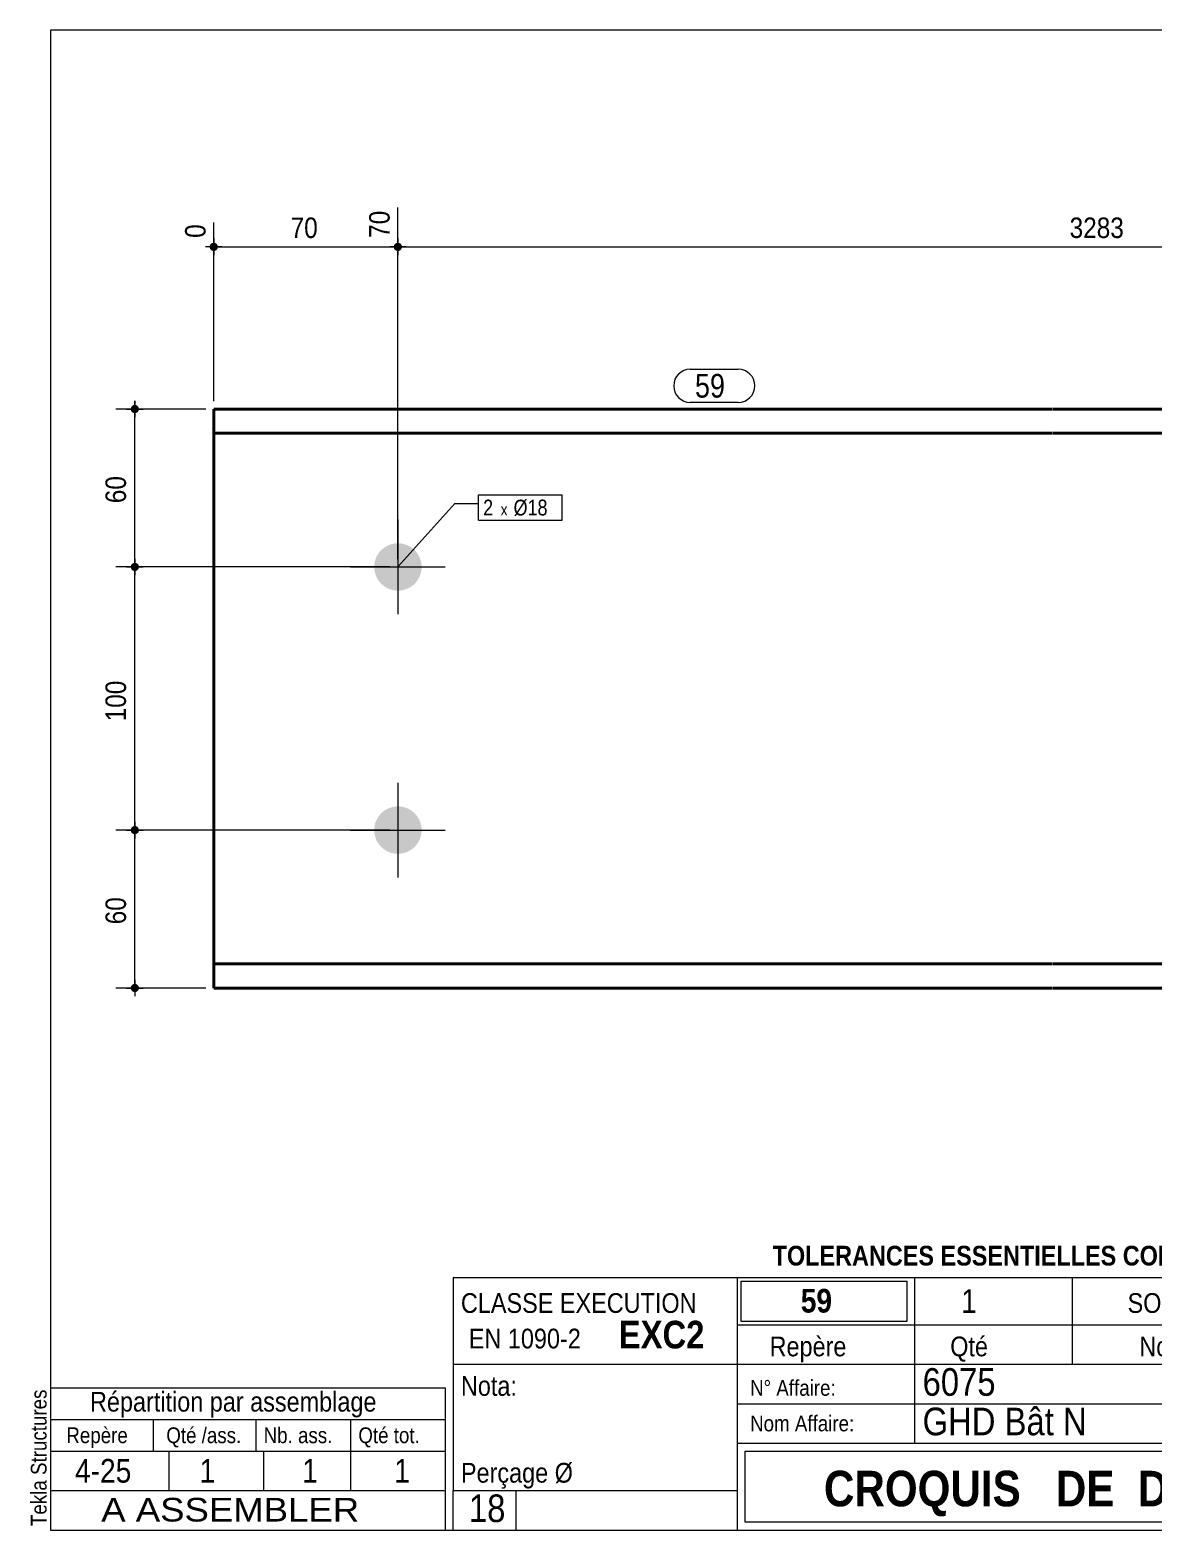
# Model space of a CAD drawing. Header units: millimetres. Extents: x 2 to 287, y 5 to 195.
# Drawn here: x 2.4 to 144.7, y 5 to 195 of the extents above; entities that cross this region are included whole.
import ezdxf

# ---------------------------------------------------------------- set-up
doc = ezdxf.new("R2010")
doc.units = ezdxf.units.MM
doc.linetypes.add('CACHE2', pattern=[1.190625, 0.79375, -0.396875])
for name, color, linetype, lineweight in [('Autre type objet', 1, 'Continuous', 0), ('Boulon', 7, 'Continuous', 0), ('Cache', 7, 'Continuous', 0), ('Cotation', 7, 'Continuous', 0), ('Désignation boulon', 3, 'Continuous', 0), ('Feuille dessin', 5, 'Continuous', 0), ('Piece', 2, 'Continuous', 0), ('Repère pièce', 3, 'Continuous', 0)]:
    doc.layers.add(name, color=color, linetype=linetype, lineweight=lineweight)
doc.styles.add('ARIAL', font='ARIAL.TTF')
doc.styles.add('ARIAL_BOLD', font='ARIALBD.TTF')
doc.styles.add('ARIAL_NARROW', font='ARIAL.TTF')
doc.styles.add('COMIC_SANS_MS', font='COMIC.TTF')

# ---------------------------------------------------------------- blocks, each defined once
blk = doc.blocks.new('*A2')
at = {"layer": 'Boulon'}
for points in [[(46.01, 127.06), (46.02, 127.13), (46.02, 127.21), (46.03, 127.28), (46.04, 127.35), (46.05, 127.43), (46.06, 127.5), (46.07, 127.57), (46.09, 127.64), (46.1, 127.72), (46.12, 127.79), (46.14, 127.86), (46.17, 127.93), (46.19, 128), (46.21, 128.07), (46.24, 128.13), (46.27, 128.2), (46.3, 128.27), (46.33, 128.34), (46.37, 128.4), (46.4, 128.47), (46.44, 128.53), (46.48, 128.59), (46.52, 128.65), (46.56, 128.71), (46.6, 128.77), (46.65, 128.83), (46.69, 128.89), (46.74, 128.95), (46.79, 129), (46.84, 129.06), (46.89, 129.11), (46.95, 129.16), (47, 129.21), (47.05, 129.26), (47.11, 129.31), (47.17, 129.35), (47.23, 129.4), (47.29, 129.44), (47.35, 129.48), (47.41, 129.52), (47.47, 129.56), (47.54, 129.6), (47.6, 129.63), (47.67, 129.67), (47.73, 129.7), (47.8, 129.73), (47.87, 129.76), (47.93, 129.79), (48, 129.81), (48.07, 129.84), (48.14, 129.86), (48.21, 129.88), (48.28, 129.9), (48.36, 129.91), (48.43, 129.93), (48.5, 129.94), (48.57, 129.95), (48.65, 129.96), (48.72, 129.97), (48.79, 129.98), (48.87, 129.98), (48.94, 129.99), (49.01, 129.99), (49.09, 129.99), (49.16, 129.98), (49.23, 129.98), (49.31, 129.97), (49.38, 129.96), (49.45, 129.95), (49.53, 129.94), (49.6, 129.93), (49.67, 129.91), (49.74, 129.9), (49.81, 129.88), (49.88, 129.86), (49.95, 129.84), (50.02, 129.81), (50.09, 129.79), (50.16, 129.76), (50.23, 129.73), (50.3, 129.7), (50.36, 129.67), (50.43, 129.63), (50.49, 129.6), (50.56, 129.56), (50.62, 129.52), (50.68, 129.48), (50.74, 129.44), (50.8, 129.4), (50.86, 129.35), (50.92, 129.31), (50.97, 129.26), (51.03, 129.21), (51.08, 129.16), (51.14, 129.11), (51.19, 129.06), (51.24, 129), (51.29, 128.95), (51.33, 128.89), (51.38, 128.83), (51.42, 128.77), (51.47, 128.71), (51.51, 128.65), (51.55, 128.59), (51.59, 128.53), (51.62, 128.47), (51.66, 128.4), (51.69, 128.34), (51.73, 128.27), (51.76, 128.2), (51.79, 128.13), (51.81, 128.07), (51.84, 128), (51.86, 127.93), (51.88, 127.86), (51.91, 127.79), (51.92, 127.72), (51.94, 127.64), (51.96, 127.57), (51.97, 127.5), (51.98, 127.43), (51.99, 127.35), (52, 127.28), (52.01, 127.21), (52.01, 127.13), (52.01, 127.06), (52.01, 126.99), (52.01, 126.91), (52.01, 126.84), (52.01, 126.77), (52, 126.69), (51.99, 126.62), (51.98, 126.55), (51.97, 126.47), (51.96, 126.4), (51.94, 126.33), (51.92, 126.26), (51.91, 126.19), (51.88, 126.12), (51.86, 126.05), (51.84, 125.98), (51.81, 125.91), (51.79, 125.84), (51.76, 125.77), (51.73, 125.7), (51.69, 125.64), (51.66, 125.57), (51.62, 125.51), (51.59, 125.44), (51.55, 125.38), (51.51, 125.32), (51.47, 125.26), (51.42, 125.2), (51.38, 125.14), (51.33, 125.08), (51.29, 125.03), (51.24, 124.97), (51.19, 124.92), (51.14, 124.87), (51.08, 124.81), (51.03, 124.76), (50.97, 124.72), (50.92, 124.67), (50.86, 124.62), (50.8, 124.58), (50.74, 124.53), (50.68, 124.49), (50.62, 124.45), (50.56, 124.41), (50.49, 124.38), (50.43, 124.34), (50.36, 124.31), (50.3, 124.27), (50.23, 124.24), (50.16, 124.22), (50.09, 124.19), (50.02, 124.16), (49.95, 124.14), (49.88, 124.12), (49.81, 124.1), (49.74, 124.08), (49.67, 124.06), (49.6, 124.04), (49.53, 124.03), (49.45, 124.02), (49.38, 124.01), (49.31, 124), (49.23, 123.99), (49.16, 123.99), (49.09, 123.99), (49.01, 123.99), (48.94, 123.99), (48.87, 123.99), (48.79, 123.99), (48.72, 124), (48.65, 124.01), (48.57, 124.02), (48.5, 124.03), (48.43, 124.04), (48.36, 124.06), (48.28, 124.08), (48.21, 124.1), (48.14, 124.12), (48.07, 124.14), (48, 124.16), (47.93, 124.19), (47.87, 124.22), (47.8, 124.24), (47.73, 124.27), (47.67, 124.31), (47.6, 124.34), (47.54, 124.38), (47.47, 124.41), (47.41, 124.45), (47.35, 124.49), (47.29, 124.53), (47.23, 124.58), (47.17, 124.62), (47.11, 124.67), (47.05, 124.72), (47, 124.76), (46.95, 124.81), (46.89, 124.87), (46.84, 124.92), (46.79, 124.97), (46.74, 125.03), (46.69, 125.08), (46.65, 125.14), (46.6, 125.2), (46.56, 125.26), (46.52, 125.32), (46.48, 125.38), (46.44, 125.44), (46.4, 125.51), (46.37, 125.57), (46.33, 125.64), (46.3, 125.7), (46.27, 125.77), (46.24, 125.84), (46.21, 125.91), (46.19, 125.98), (46.17, 126.05), (46.14, 126.12), (46.12, 126.19), (46.1, 126.26), (46.09, 126.33), (46.07, 126.4), (46.06, 126.47), (46.05, 126.55), (46.04, 126.62), (46.03, 126.69), (46.02, 126.77), (46.02, 126.84), (46.01, 126.91), (46.01, 126.99)], [(46.01, 93.73), (46.02, 93.8), (46.02, 93.87), (46.03, 93.95), (46.04, 94.02), (46.05, 94.09), (46.06, 94.17), (46.07, 94.24), (46.09, 94.31), (46.1, 94.38), (46.12, 94.45), (46.14, 94.52), (46.17, 94.59), (46.19, 94.66), (46.21, 94.73), (46.24, 94.8), (46.27, 94.87), (46.3, 94.94), (46.33, 95), (46.37, 95.07), (46.4, 95.13), (46.44, 95.2), (46.48, 95.26), (46.52, 95.32), (46.56, 95.38), (46.6, 95.44), (46.65, 95.5), (46.69, 95.56), (46.74, 95.61), (46.79, 95.67), (46.84, 95.72), (46.89, 95.77), (46.95, 95.83), (47, 95.88), (47.05, 95.92), (47.11, 95.97), (47.17, 96.02), (47.23, 96.06), (47.29, 96.11), (47.35, 96.15), (47.41, 96.19), (47.47, 96.23), (47.54, 96.26), (47.6, 96.3), (47.67, 96.33), (47.73, 96.37), (47.8, 96.4), (47.87, 96.42), (47.93, 96.45), (48, 96.48), (48.07, 96.5), (48.14, 96.52), (48.21, 96.54), (48.28, 96.56), (48.36, 96.58), (48.43, 96.6), (48.5, 96.61), (48.57, 96.62), (48.65, 96.63), (48.72, 96.64), (48.79, 96.65), (48.87, 96.65), (48.94, 96.65), (49.01, 96.65), (49.09, 96.65), (49.16, 96.65), (49.23, 96.65), (49.31, 96.64), (49.38, 96.63), (49.45, 96.62), (49.53, 96.61), (49.6, 96.6), (49.67, 96.58), (49.74, 96.56), (49.81, 96.54), (49.88, 96.52), (49.95, 96.5), (50.02, 96.48), (50.09, 96.45), (50.16, 96.42), (50.23, 96.4), (50.3, 96.37), (50.36, 96.33), (50.43, 96.3), (50.49, 96.26), (50.56, 96.23), (50.62, 96.19), (50.68, 96.15), (50.74, 96.11), (50.8, 96.06), (50.86, 96.02), (50.92, 95.97), (50.97, 95.92), (51.03, 95.88), (51.08, 95.83), (51.14, 95.77), (51.19, 95.72), (51.24, 95.67), (51.29, 95.61), (51.33, 95.56), (51.38, 95.5), (51.42, 95.44), (51.47, 95.38), (51.51, 95.32), (51.55, 95.26), (51.59, 95.2), (51.62, 95.13), (51.66, 95.07), (51.69, 95), (51.73, 94.94), (51.76, 94.87), (51.79, 94.8), (51.81, 94.73), (51.84, 94.66), (51.86, 94.59), (51.88, 94.52), (51.91, 94.45), (51.92, 94.38), (51.94, 94.31), (51.96, 94.24), (51.97, 94.17), (51.98, 94.09), (51.99, 94.02), (52, 93.95), (52.01, 93.87), (52.01, 93.8), (52.01, 93.73), (52.01, 93.65), (52.01, 93.58), (52.01, 93.51), (52.01, 93.43), (52, 93.36), (51.99, 93.29), (51.98, 93.21), (51.97, 93.14), (51.96, 93.07), (51.94, 93), (51.92, 92.92), (51.91, 92.85), (51.88, 92.78), (51.86, 92.71), (51.84, 92.64), (51.81, 92.57), (51.79, 92.51), (51.76, 92.44), (51.73, 92.37), (51.69, 92.3), (51.66, 92.24), (51.62, 92.17), (51.59, 92.11), (51.55, 92.05), (51.51, 91.99), (51.47, 91.93), (51.42, 91.87), (51.38, 91.81), (51.33, 91.75), (51.29, 91.69), (51.24, 91.64), (51.19, 91.58), (51.14, 91.53), (51.08, 91.48), (51.03, 91.43), (50.97, 91.38), (50.92, 91.33), (50.86, 91.29), (50.8, 91.24), (50.74, 91.2), (50.68, 91.16), (50.62, 91.12), (50.56, 91.08), (50.49, 91.04), (50.43, 91.01), (50.36, 90.97), (50.3, 90.94), (50.23, 90.91), (50.16, 90.88), (50.09, 90.85), (50.02, 90.83), (49.95, 90.8), (49.88, 90.78), (49.81, 90.76), (49.74, 90.74), (49.67, 90.73), (49.6, 90.71), (49.53, 90.7), (49.45, 90.69), (49.38, 90.68), (49.31, 90.67), (49.23, 90.66), (49.16, 90.66), (49.09, 90.65), (49.01, 90.65), (48.94, 90.65), (48.87, 90.66), (48.79, 90.66), (48.72, 90.67), (48.65, 90.68), (48.57, 90.69), (48.5, 90.7), (48.43, 90.71), (48.36, 90.73), (48.28, 90.74), (48.21, 90.76), (48.14, 90.78), (48.07, 90.8), (48, 90.83), (47.93, 90.85), (47.87, 90.88), (47.8, 90.91), (47.73, 90.94), (47.67, 90.97), (47.6, 91.01), (47.54, 91.04), (47.47, 91.08), (47.41, 91.12), (47.35, 91.16), (47.29, 91.2), (47.23, 91.24), (47.17, 91.29), (47.11, 91.33), (47.05, 91.38), (47, 91.43), (46.95, 91.48), (46.89, 91.53), (46.84, 91.58), (46.79, 91.64), (46.74, 91.69), (46.69, 91.75), (46.65, 91.81), (46.6, 91.87), (46.56, 91.93), (46.52, 91.99), (46.48, 92.05), (46.44, 92.11), (46.4, 92.17), (46.37, 92.24), (46.33, 92.3), (46.3, 92.37), (46.27, 92.44), (46.24, 92.51), (46.21, 92.57), (46.19, 92.64), (46.17, 92.71), (46.14, 92.78), (46.12, 92.85), (46.1, 92.92), (46.09, 93), (46.07, 93.07), (46.06, 93.14), (46.05, 93.21), (46.04, 93.29), (46.03, 93.36), (46.02, 93.43), (46.02, 93.51), (46.01, 93.58), (46.01, 93.65)]]:
    blk.add_hatch(color=256, dxfattribs=at).paths.add_polyline_path(points, flags=17)
at = {"layer": 'Boulon', "linetype": 'Continuous', "lineweight": 0}
for p, q in [((49.01, 132.99), (49.01, 120.99)), ((43.01, 126.99), (55.01, 126.99)), ((49.01, 99.65), (49.01, 87.65)), ((43.01, 93.65), (55.01, 93.65))]:
    blk.add_line(p, q, dxfattribs=at)
blk = doc.blocks.new('*A3')
at = {"layer": 'Cache', "color": 7, "linetype": 'CACHE2', "lineweight": 20}
blk.add_line((236.967083, 81.986667), (236.967083, 138.653333), dxfattribs=at)
at = {"layer": 'Piece', "color": 2, "linetype": 'Continuous', "lineweight": 40}
for p, q in [((131.867083, 146.986667), (25.68, 146.986667)), ((25.68, 146.986667), (25.68, 73.653333)), ((211.967083, 146.986667), (131.967083, 146.986667)), ((211.967083, 146.986667), (211.967083, 143.92)), ((131.867083, 143.92), (25.68, 143.92)), ((211.967083, 143.92), (131.967083, 143.92)), ((211.967083, 143.92), (211.967083, 138.653333)), ((236.968378, 138.653333), (211.967083, 138.653333)), ((236.967083, 138.653333), (236.968378, 138.653333)), ((236.968378, 138.653333), (236.968378, 81.986667)), ((211.967083, 73.653333), (211.967083, 81.986667)), ((211.967083, 81.986667), (236.968378, 81.986667)), ((236.968378, 81.986667), (236.967083, 81.986667)), ((131.867083, 76.72), (25.68, 76.72)), ((211.967083, 76.72), (131.967083, 76.72)), ((131.867083, 73.653333), (25.68, 73.653333)), ((211.967083, 73.653333), (131.967083, 73.653333))]:
    blk.add_line(p, q, dxfattribs=at)
blk = doc.blocks.new('*A4')
at = {"layer": 'Feuille dessin', "linetype": 'Continuous', "lineweight": 0}
for p, q in [((282, 195), (5, 195)), ((5, 195), (5, 5)), ((282, 5), (282, 195)), ((5, 5), (282, 5))]:
    blk.add_line(p, q, dxfattribs=at)
at = {"layer": 'Feuille dessin', "style": 'ARIAL', "width": 0.85}
blk.add_text('Tekla Structures', height=2, rotation=90, dxfattribs=at).set_placement((4.5, 5.5))
blk = doc.blocks.new('*A5')
at = {"layer": 'Autre type objet', "linetype": 'Continuous', "lineweight": 0}
for p, q in [((5, 23), (55, 23)), ((5, 23), (5, 15)), ((55, 23), (55, 15)), ((5, 19), (55, 19)), ((18, 19), (18, 15)), ((31, 19), (31, 15)), ((43, 19), (43, 15)), ((5, 15), (55, 15)), ((5, 15), (5, 10)), ((20, 15), (20, 10)), ((32, 15), (32, 10)), ((43, 15), (43, 10)), ((55, 15), (55, 10)), ((5, 10), (55, 10))]:
    blk.add_line(p, q, dxfattribs=at)
at = {"layer": 'Autre type objet', "style": 'ARIAL', "width": 0.85}
for s, height, p in [('Répartition par assemblage', 2.5, (10, 20)), ('Repère', 2, (7, 16)), ('Qté /ass.', 2, (19.663086, 16)), ('Nb. ass.', 2, (32, 16)), ('Qté tot.', 2, (44, 16)), ('4-25', 3, (8.103027, 11)), ('1', 3, (23.885986, 11)), ('1', 3, (36.889404, 11)), ('1', 3, (48.551514, 11))]:
    blk.add_text(s, height=height, dxfattribs=at).set_placement(p)
blk = doc.blocks.new('*A7')
at = {"layer": 'Autre type objet', "linetype": 'Continuous', "lineweight": 0}
for p, q in [((56, 37), (92, 37)), ((56, 37), (56, 10)), ((92, 37), (92, 10)), ((56, 26), (92, 26)), ((56, 10), (92, 10)), ((56, 5), (56, 10)), ((64, 5), (64, 10)), ((56, 5), (64, 5))]:
    blk.add_line(p, q, dxfattribs=at)
at = {"layer": 'Autre type objet', "width": 0.85}
for s, height, style, p in [('CLASSE EXECUTION', 2.5, 'ARIAL', (57, 32.5)), ('EN 1090-2', 2.5, 'ARIAL', (58, 28)), ('EXC2', 3.5, 'ARIAL_BOLD', (77, 28)), ('Nota:', 2.5, 'ARIAL', (57, 22)), ('Perçage Ø', 2.5, 'ARIAL', (57, 11)), ('18', 3.5, 'ARIAL_NARROW', (58.014234, 6))]:
    blk.add_text(s, height=height, dxfattribs=dict(at, style=style)).set_placement(p)
blk = doc.blocks.new('*A8')
at = {"layer": 'Autre type objet', "linetype": 'Continuous', "lineweight": 0}
for p, q in [((92, 37), (282, 37)), ((92, 37), (92, 31)), ((92.51953, 36.5), (113.5, 36.5)), ((92.51953, 31.394341), (92.51953, 36.5)), ((113.5, 36.5), (113.5, 31.394341)), ((114.5, 31), (114.5, 37)), ((134.5, 31), (134.5, 37)), ((160, 31), (160, 37)), ((195, 31), (195, 37)), ((212, 31), (212, 37)), ((228, 31), (228, 37)), ((263.5, 31), (263.5, 37)), ((282, 31), (282, 37)), ((92, 31), (282, 31)), ((92, 31), (92, 5)), ((113.5, 31.394341), (92.51953, 31.394341)), ((114.5, 16), (114.5, 31)), ((134.5, 26), (134.5, 31)), ((160, 26), (160, 31)), ((195, 26), (195, 31)), ((212, 26), (212, 31)), ((228, 26), (228, 31)), ((263.5, 26), (263.5, 31)), ((282, 5), (282, 31)), ((92, 26), (282, 26)), ((181, 26), (181, 5)), ((208, 26), (208, 5)), ((241.262466, 5), (241.262466, 26)), ((92, 21), (241.327069, 20.935451)), ((92, 16), (181, 16)), ((181, 16), (241.297815, 16.021151)), ((93, 15), (180, 15)), ((93, 6), (93, 15)), ((180, 15), (180, 6)), ((181, 11), (241.217807, 10.969512)), ((180, 6), (93, 6)), ((92, 5), (282, 5))]:
    blk.add_line(p, q, dxfattribs=at)
at = {"layer": 'Autre type objet', "width": 0.85}
for s, height, style, p in [('TOLERANCES ESSENTIELLES CONFORMES A LA NORME 1090-1', 2.5, 'ARIAL_BOLD', (96.5, 38.5)), ('59', 3, 'ARIAL_BOLD', (100.064045, 32.540141)), ('1', 3, 'ARIAL', (120.389893, 32.5)), ('SOLIVE', 2.5, 'ARIAL', (141.474609, 32.5)), ('IPE220', 2.5, 'ARIAL', (170.538574, 32.5)), ('3383', 3, 'ARIAL', (199.053223, 32.5)), ('S275JR', 3, 'ARIAL', (212.880127, 32.5)), ('PEINTURE', 2.5, 'ARIAL', (237.24646, 32.5)), ('88.7', 3, 'ARIAL', (269.109863, 32.5)), ('Repère', 2.5, 'ARIAL', (96.112978, 27)), ('Qté', 2.5, 'ARIAL', (119, 27)), ('Nom', 2.5, 'ARIAL', (142.961426, 27)), ('Profil', 2.5, 'ARIAL', (173.903564, 27)), ('Longueur', 2.5, 'ARIAL', (197, 27)), ('Qualité', 2.5, 'ARIAL', (214.218018, 27)), ('Finition', 2.5, 'ARIAL', (243, 27)), ('Poids U', 2.5, 'ARIAL', (264, 27)), ('(Kg)', 2, 'ARIAL', (276.5, 27)), ('6075', 3.5, 'ARIAL', (115.5, 22)), ('N° Affaire:', 2, 'ARIAL', (93.640566, 22)), ('Indice de révision:', 2, 'ARIAL', (183, 22)), ('CHARPENTES', 3, 'ARIAL_BOLD', (247.5, 18)), ('Nom Affaire:', 2, 'ARIAL', (93.640566, 17.5)), ('GHD Bât N', 3.5, 'ARIAL', (115.5, 17)), ('Date de révision:', 2, 'ARIAL', (183, 17)), ('Date de création:', 2, 'ARIAL', (183, 12)), ('03.04.2017', 2.5, 'ARIAL', (209, 12)), ('SAINT CLAIR', 3, 'ARIAL_BOLD', (248.5, 11.5)), ('CROQUIS   DE  DEBIT', 4.5, 'ARIAL_BOLD', (103, 8)), ('SD', 2.5, 'ARIAL', (209, 7)), ('Dessinateur:', 2, 'ARIAL', (183, 7))]:
    blk.add_text(s, height=height, dxfattribs=dict(at, style=style)).set_placement(p)
blk = doc.blocks.new('*A9')
at = {"layer": 'Autre type objet', "linetype": 'Continuous', "lineweight": 0}
for p, q in [((5, 10), (55, 10)), ((5, 10), (5, 5)), ((55, 10), (55, 5)), ((5, 5), (55, 5))]:
    blk.add_line(p, q, dxfattribs=at)
at = {"layer": 'Autre type objet', "style": 'ARIAL', "width": 1.105}
blk.add_text('A ASSEMBLER', height=3, dxfattribs=at).set_placement((11.423651, 6.073465))
blk = doc.blocks.new('*A10')
at = {"layer": 'Cotation'}
for points in [[(15.65, 93.13), (15.63, 93.14), (15.6, 93.14), (15.58, 93.14), (15.55, 93.15), (15.53, 93.16), (15.5, 93.16), (15.48, 93.17), (15.46, 93.18), (15.43, 93.19), (15.41, 93.21), (15.39, 93.22), (15.37, 93.24), (15.35, 93.25), (15.33, 93.27), (15.31, 93.29), (15.29, 93.3), (15.28, 93.32), (15.26, 93.34), (15.25, 93.36), (15.23, 93.39), (15.22, 93.41), (15.21, 93.43), (15.2, 93.45), (15.19, 93.48), (15.18, 93.5), (15.18, 93.53), (15.17, 93.55), (15.17, 93.58), (15.16, 93.6), (15.16, 93.63), (15.16, 93.65), (15.16, 93.68), (15.16, 93.7), (15.17, 93.73), (15.17, 93.75), (15.18, 93.78), (15.18, 93.8), (15.19, 93.83), (15.2, 93.85), (15.21, 93.88), (15.22, 93.9), (15.23, 93.92), (15.25, 93.94), (15.26, 93.96), (15.28, 93.98), (15.29, 94), (15.31, 94.02), (15.33, 94.04), (15.35, 94.06), (15.37, 94.07), (15.39, 94.09), (15.41, 94.1), (15.43, 94.11), (15.46, 94.12), (15.48, 94.13), (15.5, 94.14), (15.53, 94.15), (15.55, 94.16), (15.58, 94.16), (15.6, 94.17), (15.63, 94.17), (15.65, 94.17), (15.68, 94.17), (15.71, 94.17), (15.73, 94.17), (15.76, 94.17), (15.78, 94.16), (15.81, 94.16), (15.83, 94.15), (15.86, 94.14), (15.88, 94.13), (15.9, 94.12), (15.93, 94.11), (15.95, 94.1), (15.97, 94.09), (15.99, 94.07), (16.01, 94.06), (16.03, 94.04), (16.05, 94.02), (16.07, 94), (16.08, 93.98), (16.1, 93.96), (16.11, 93.94), (16.13, 93.92), (16.14, 93.9), (16.15, 93.88), (16.16, 93.85), (16.17, 93.83), (16.18, 93.8), (16.18, 93.78), (16.19, 93.75), (16.19, 93.73), (16.2, 93.7), (16.2, 93.68), (16.2, 93.65), (16.2, 93.63), (16.2, 93.6), (16.19, 93.58), (16.19, 93.55), (16.18, 93.53), (16.18, 93.5), (16.17, 93.48), (16.16, 93.45), (16.15, 93.43), (16.14, 93.41), (16.13, 93.39), (16.11, 93.36), (16.1, 93.34), (16.08, 93.32), (16.07, 93.3), (16.05, 93.29), (16.03, 93.27), (16.01, 93.25), (15.99, 93.24), (15.97, 93.22), (15.95, 93.21), (15.93, 93.19), (15.9, 93.18), (15.88, 93.17), (15.86, 93.16), (15.83, 93.16), (15.81, 93.15), (15.78, 93.14), (15.76, 93.14), (15.73, 93.14), (15.71, 93.13), (15.68, 93.13)], [(15.65, 73.13), (15.63, 73.14), (15.6, 73.14), (15.58, 73.14), (15.55, 73.15), (15.53, 73.16), (15.5, 73.16), (15.48, 73.17), (15.46, 73.18), (15.43, 73.19), (15.41, 73.21), (15.39, 73.22), (15.37, 73.24), (15.35, 73.25), (15.33, 73.27), (15.31, 73.29), (15.29, 73.3), (15.28, 73.32), (15.26, 73.34), (15.25, 73.36), (15.23, 73.39), (15.22, 73.41), (15.21, 73.43), (15.2, 73.45), (15.19, 73.48), (15.18, 73.5), (15.18, 73.53), (15.17, 73.55), (15.17, 73.58), (15.16, 73.6), (15.16, 73.63), (15.16, 73.65), (15.16, 73.68), (15.16, 73.7), (15.17, 73.73), (15.17, 73.75), (15.18, 73.78), (15.18, 73.8), (15.19, 73.83), (15.2, 73.85), (15.21, 73.88), (15.22, 73.9), (15.23, 73.92), (15.25, 73.94), (15.26, 73.96), (15.28, 73.98), (15.29, 74), (15.31, 74.02), (15.33, 74.04), (15.35, 74.06), (15.37, 74.07), (15.39, 74.09), (15.41, 74.1), (15.43, 74.11), (15.46, 74.12), (15.48, 74.13), (15.5, 74.14), (15.53, 74.15), (15.55, 74.16), (15.58, 74.16), (15.6, 74.17), (15.63, 74.17), (15.65, 74.17), (15.68, 74.17), (15.71, 74.17), (15.73, 74.17), (15.76, 74.17), (15.78, 74.16), (15.81, 74.16), (15.83, 74.15), (15.86, 74.14), (15.88, 74.13), (15.9, 74.12), (15.93, 74.11), (15.95, 74.1), (15.97, 74.09), (15.99, 74.07), (16.01, 74.06), (16.03, 74.04), (16.05, 74.02), (16.07, 74), (16.08, 73.98), (16.1, 73.96), (16.11, 73.94), (16.13, 73.92), (16.14, 73.9), (16.15, 73.88), (16.16, 73.85), (16.17, 73.83), (16.18, 73.8), (16.18, 73.78), (16.19, 73.75), (16.19, 73.73), (16.2, 73.7), (16.2, 73.68), (16.2, 73.65), (16.2, 73.63), (16.2, 73.6), (16.19, 73.58), (16.19, 73.55), (16.18, 73.53), (16.18, 73.5), (16.17, 73.48), (16.16, 73.45), (16.15, 73.43), (16.14, 73.41), (16.13, 73.39), (16.11, 73.36), (16.1, 73.34), (16.08, 73.32), (16.07, 73.3), (16.05, 73.29), (16.03, 73.27), (16.01, 73.25), (15.99, 73.24), (15.97, 73.22), (15.95, 73.21), (15.93, 73.19), (15.9, 73.18), (15.88, 73.17), (15.86, 73.16), (15.83, 73.16), (15.81, 73.15), (15.78, 73.14), (15.76, 73.14), (15.73, 73.14), (15.71, 73.13), (15.68, 73.13)]]:
    blk.add_hatch(color=256, dxfattribs=at).paths.add_polyline_path(points, flags=17)
at = {"layer": 'Cotation', "linetype": 'Continuous', "lineweight": 0}
for p, q in [((48.01, 93.65), (13.26, 93.65)), ((14.64, 93.65), (16.72, 93.65)), ((15.68, 94.69), (15.68, 92.61)), ((15.68, 93.65), (15.68, 94.69)), ((15.68, 73.65), (15.68, 93.65)), ((15.68, 74.69), (15.68, 72.61)), ((24.68, 73.65), (13.26, 73.65)), ((14.64, 73.65), (16.72, 73.65)), ((15.68, 73.65), (15.68, 72.61))]:
    blk.add_line(p, q, dxfattribs=at)
at = {"layer": 'Cotation'}
for p in [(15.68, 93.65), (15.68, 73.65)]:
    blk.add_point(p, dxfattribs=at)
at = {"layer": 'Cotation', "style": 'ARIAL', "width": 0.85}
blk.add_text('60', height=2.6, rotation=90.0002, dxfattribs=at).set_placement((14.56, 81.72))
blk = doc.blocks.new('*A11')
at = {"layer": 'Cotation'}
for points in [[(15.65, 126.47), (15.63, 126.47), (15.6, 126.47), (15.58, 126.48), (15.55, 126.48), (15.53, 126.49), (15.5, 126.5), (15.48, 126.51), (15.46, 126.52), (15.43, 126.53), (15.41, 126.54), (15.39, 126.55), (15.37, 126.57), (15.35, 126.58), (15.33, 126.6), (15.31, 126.62), (15.29, 126.64), (15.28, 126.66), (15.26, 126.68), (15.25, 126.7), (15.23, 126.72), (15.22, 126.74), (15.21, 126.76), (15.2, 126.79), (15.19, 126.81), (15.18, 126.84), (15.18, 126.86), (15.17, 126.89), (15.17, 126.91), (15.16, 126.94), (15.16, 126.96), (15.16, 126.99), (15.16, 127.01), (15.16, 127.04), (15.17, 127.06), (15.17, 127.09), (15.18, 127.11), (15.18, 127.14), (15.19, 127.16), (15.2, 127.19), (15.21, 127.21), (15.22, 127.23), (15.23, 127.25), (15.25, 127.28), (15.26, 127.3), (15.28, 127.32), (15.29, 127.34), (15.31, 127.35), (15.33, 127.37), (15.35, 127.39), (15.37, 127.4), (15.39, 127.42), (15.41, 127.43), (15.43, 127.45), (15.46, 127.46), (15.48, 127.47), (15.5, 127.48), (15.53, 127.48), (15.55, 127.49), (15.58, 127.5), (15.6, 127.5), (15.63, 127.5), (15.65, 127.51), (15.68, 127.51), (15.71, 127.51), (15.73, 127.5), (15.76, 127.5), (15.78, 127.5), (15.81, 127.49), (15.83, 127.48), (15.86, 127.48), (15.88, 127.47), (15.9, 127.46), (15.93, 127.45), (15.95, 127.43), (15.97, 127.42), (15.99, 127.4), (16.01, 127.39), (16.03, 127.37), (16.05, 127.35), (16.07, 127.34), (16.08, 127.32), (16.1, 127.3), (16.11, 127.28), (16.13, 127.25), (16.14, 127.23), (16.15, 127.21), (16.16, 127.19), (16.17, 127.16), (16.18, 127.14), (16.18, 127.11), (16.19, 127.09), (16.19, 127.06), (16.2, 127.04), (16.2, 127.01), (16.2, 126.99), (16.2, 126.96), (16.2, 126.94), (16.19, 126.91), (16.19, 126.89), (16.18, 126.86), (16.18, 126.84), (16.17, 126.81), (16.16, 126.79), (16.15, 126.76), (16.14, 126.74), (16.13, 126.72), (16.11, 126.7), (16.1, 126.68), (16.08, 126.66), (16.07, 126.64), (16.05, 126.62), (16.03, 126.6), (16.01, 126.58), (15.99, 126.57), (15.97, 126.55), (15.95, 126.54), (15.93, 126.53), (15.9, 126.52), (15.88, 126.51), (15.86, 126.5), (15.83, 126.49), (15.81, 126.48), (15.78, 126.48), (15.76, 126.47), (15.73, 126.47), (15.71, 126.47), (15.68, 126.47)], [(15.65, 93.13), (15.63, 93.14), (15.6, 93.14), (15.58, 93.14), (15.55, 93.15), (15.53, 93.16), (15.5, 93.16), (15.48, 93.17), (15.46, 93.18), (15.43, 93.19), (15.41, 93.21), (15.39, 93.22), (15.37, 93.24), (15.35, 93.25), (15.33, 93.27), (15.31, 93.29), (15.29, 93.3), (15.28, 93.32), (15.26, 93.34), (15.25, 93.36), (15.23, 93.39), (15.22, 93.41), (15.21, 93.43), (15.2, 93.45), (15.19, 93.48), (15.18, 93.5), (15.18, 93.53), (15.17, 93.55), (15.17, 93.58), (15.16, 93.6), (15.16, 93.63), (15.16, 93.65), (15.16, 93.68), (15.16, 93.7), (15.17, 93.73), (15.17, 93.75), (15.18, 93.78), (15.18, 93.8), (15.19, 93.83), (15.2, 93.85), (15.21, 93.88), (15.22, 93.9), (15.23, 93.92), (15.25, 93.94), (15.26, 93.96), (15.28, 93.98), (15.29, 94), (15.31, 94.02), (15.33, 94.04), (15.35, 94.06), (15.37, 94.07), (15.39, 94.09), (15.41, 94.1), (15.43, 94.11), (15.46, 94.12), (15.48, 94.13), (15.5, 94.14), (15.53, 94.15), (15.55, 94.16), (15.58, 94.16), (15.6, 94.17), (15.63, 94.17), (15.65, 94.17), (15.68, 94.17), (15.71, 94.17), (15.73, 94.17), (15.76, 94.17), (15.78, 94.16), (15.81, 94.16), (15.83, 94.15), (15.86, 94.14), (15.88, 94.13), (15.9, 94.12), (15.93, 94.11), (15.95, 94.1), (15.97, 94.09), (15.99, 94.07), (16.01, 94.06), (16.03, 94.04), (16.05, 94.02), (16.07, 94), (16.08, 93.98), (16.1, 93.96), (16.11, 93.94), (16.13, 93.92), (16.14, 93.9), (16.15, 93.88), (16.16, 93.85), (16.17, 93.83), (16.18, 93.8), (16.18, 93.78), (16.19, 93.75), (16.19, 93.73), (16.2, 93.7), (16.2, 93.68), (16.2, 93.65), (16.2, 93.63), (16.2, 93.6), (16.19, 93.58), (16.19, 93.55), (16.18, 93.53), (16.18, 93.5), (16.17, 93.48), (16.16, 93.45), (16.15, 93.43), (16.14, 93.41), (16.13, 93.39), (16.11, 93.36), (16.1, 93.34), (16.08, 93.32), (16.07, 93.3), (16.05, 93.29), (16.03, 93.27), (16.01, 93.25), (15.99, 93.24), (15.97, 93.22), (15.95, 93.21), (15.93, 93.19), (15.9, 93.18), (15.88, 93.17), (15.86, 93.16), (15.83, 93.16), (15.81, 93.15), (15.78, 93.14), (15.76, 93.14), (15.73, 93.14), (15.71, 93.13), (15.68, 93.13)]]:
    blk.add_hatch(color=256, dxfattribs=at).paths.add_polyline_path(points, flags=17)
at = {"layer": 'Cotation', "linetype": 'Continuous', "lineweight": 0}
for p, q in [((15.68, 128.03), (15.68, 125.95)), ((15.68, 126.99), (15.68, 128.03)), ((48.01, 126.99), (13.26, 126.99)), ((14.64, 126.99), (16.72, 126.99)), ((15.68, 93.65), (15.68, 126.99)), ((48.01, 93.65), (13.26, 93.65)), ((14.64, 93.65), (16.72, 93.65)), ((15.68, 94.69), (15.68, 92.61)), ((15.68, 93.65), (15.68, 92.61))]:
    blk.add_line(p, q, dxfattribs=at)
at = {"layer": 'Cotation'}
for p in [(15.68, 126.99), (15.68, 93.65)]:
    blk.add_point(p, dxfattribs=at)
at = {"layer": 'Cotation', "style": 'ARIAL', "width": 0.85}
blk.add_text('100', height=2.6, rotation=90.0002, dxfattribs=at).set_placement((14.56, 107.43))
blk = doc.blocks.new('*A12')
at = {"layer": 'Cotation'}
for points in [[(15.65, 146.47), (15.63, 146.47), (15.6, 146.47), (15.58, 146.48), (15.55, 146.48), (15.53, 146.49), (15.5, 146.5), (15.48, 146.51), (15.46, 146.52), (15.43, 146.53), (15.41, 146.54), (15.39, 146.55), (15.37, 146.57), (15.35, 146.58), (15.33, 146.6), (15.31, 146.62), (15.29, 146.64), (15.28, 146.66), (15.26, 146.68), (15.25, 146.7), (15.23, 146.72), (15.22, 146.74), (15.21, 146.76), (15.2, 146.79), (15.19, 146.81), (15.18, 146.84), (15.18, 146.86), (15.17, 146.89), (15.17, 146.91), (15.16, 146.94), (15.16, 146.96), (15.16, 146.99), (15.16, 147.01), (15.16, 147.04), (15.17, 147.06), (15.17, 147.09), (15.18, 147.11), (15.18, 147.14), (15.19, 147.16), (15.2, 147.19), (15.21, 147.21), (15.22, 147.23), (15.23, 147.25), (15.25, 147.28), (15.26, 147.3), (15.28, 147.32), (15.29, 147.34), (15.31, 147.35), (15.33, 147.37), (15.35, 147.39), (15.37, 147.4), (15.39, 147.42), (15.41, 147.43), (15.43, 147.45), (15.46, 147.46), (15.48, 147.47), (15.5, 147.48), (15.53, 147.48), (15.55, 147.49), (15.58, 147.5), (15.6, 147.5), (15.63, 147.5), (15.65, 147.51), (15.68, 147.51), (15.71, 147.51), (15.73, 147.5), (15.76, 147.5), (15.78, 147.5), (15.81, 147.49), (15.83, 147.48), (15.86, 147.48), (15.88, 147.47), (15.9, 147.46), (15.93, 147.45), (15.95, 147.43), (15.97, 147.42), (15.99, 147.4), (16.01, 147.39), (16.03, 147.37), (16.05, 147.35), (16.07, 147.34), (16.08, 147.32), (16.1, 147.3), (16.11, 147.28), (16.13, 147.25), (16.14, 147.23), (16.15, 147.21), (16.16, 147.19), (16.17, 147.16), (16.18, 147.14), (16.18, 147.11), (16.19, 147.09), (16.19, 147.06), (16.2, 147.04), (16.2, 147.01), (16.2, 146.99), (16.2, 146.96), (16.2, 146.94), (16.19, 146.91), (16.19, 146.89), (16.18, 146.86), (16.18, 146.84), (16.17, 146.81), (16.16, 146.79), (16.15, 146.76), (16.14, 146.74), (16.13, 146.72), (16.11, 146.7), (16.1, 146.68), (16.08, 146.66), (16.07, 146.64), (16.05, 146.62), (16.03, 146.6), (16.01, 146.58), (15.99, 146.57), (15.97, 146.55), (15.95, 146.54), (15.93, 146.53), (15.9, 146.52), (15.88, 146.51), (15.86, 146.5), (15.83, 146.49), (15.81, 146.48), (15.78, 146.48), (15.76, 146.47), (15.73, 146.47), (15.71, 146.47), (15.68, 146.47)], [(15.65, 126.47), (15.63, 126.47), (15.6, 126.47), (15.58, 126.48), (15.55, 126.48), (15.53, 126.49), (15.5, 126.5), (15.48, 126.51), (15.46, 126.52), (15.43, 126.53), (15.41, 126.54), (15.39, 126.55), (15.37, 126.57), (15.35, 126.58), (15.33, 126.6), (15.31, 126.62), (15.29, 126.64), (15.28, 126.66), (15.26, 126.68), (15.25, 126.7), (15.23, 126.72), (15.22, 126.74), (15.21, 126.76), (15.2, 126.79), (15.19, 126.81), (15.18, 126.84), (15.18, 126.86), (15.17, 126.89), (15.17, 126.91), (15.16, 126.94), (15.16, 126.96), (15.16, 126.99), (15.16, 127.01), (15.16, 127.04), (15.17, 127.06), (15.17, 127.09), (15.18, 127.11), (15.18, 127.14), (15.19, 127.16), (15.2, 127.19), (15.21, 127.21), (15.22, 127.23), (15.23, 127.25), (15.25, 127.28), (15.26, 127.3), (15.28, 127.32), (15.29, 127.34), (15.31, 127.35), (15.33, 127.37), (15.35, 127.39), (15.37, 127.4), (15.39, 127.42), (15.41, 127.43), (15.43, 127.45), (15.46, 127.46), (15.48, 127.47), (15.5, 127.48), (15.53, 127.48), (15.55, 127.49), (15.58, 127.5), (15.6, 127.5), (15.63, 127.5), (15.65, 127.51), (15.68, 127.51), (15.71, 127.51), (15.73, 127.5), (15.76, 127.5), (15.78, 127.5), (15.81, 127.49), (15.83, 127.48), (15.86, 127.48), (15.88, 127.47), (15.9, 127.46), (15.93, 127.45), (15.95, 127.43), (15.97, 127.42), (15.99, 127.4), (16.01, 127.39), (16.03, 127.37), (16.05, 127.35), (16.07, 127.34), (16.08, 127.32), (16.1, 127.3), (16.11, 127.28), (16.13, 127.25), (16.14, 127.23), (16.15, 127.21), (16.16, 127.19), (16.17, 127.16), (16.18, 127.14), (16.18, 127.11), (16.19, 127.09), (16.19, 127.06), (16.2, 127.04), (16.2, 127.01), (16.2, 126.99), (16.2, 126.96), (16.2, 126.94), (16.19, 126.91), (16.19, 126.89), (16.18, 126.86), (16.18, 126.84), (16.17, 126.81), (16.16, 126.79), (16.15, 126.76), (16.14, 126.74), (16.13, 126.72), (16.11, 126.7), (16.1, 126.68), (16.08, 126.66), (16.07, 126.64), (16.05, 126.62), (16.03, 126.6), (16.01, 126.58), (15.99, 126.57), (15.97, 126.55), (15.95, 126.54), (15.93, 126.53), (15.9, 126.52), (15.88, 126.51), (15.86, 126.5), (15.83, 126.49), (15.81, 126.48), (15.78, 126.48), (15.76, 126.47), (15.73, 126.47), (15.71, 126.47), (15.68, 126.47)]]:
    blk.add_hatch(color=256, dxfattribs=at).paths.add_polyline_path(points, flags=17)
at = {"layer": 'Cotation', "linetype": 'Continuous', "lineweight": 0}
for p, q in [((24.68, 146.99), (13.26, 146.99)), ((14.64, 146.99), (16.72, 146.99)), ((15.68, 148.03), (15.68, 145.95)), ((15.68, 146.99), (15.68, 148.03)), ((15.68, 126.99), (15.68, 146.99)), ((15.68, 128.03), (15.68, 125.95)), ((48.01, 126.99), (13.26, 126.99)), ((14.64, 126.99), (16.72, 126.99)), ((15.68, 126.99), (15.68, 125.95))]:
    blk.add_line(p, q, dxfattribs=at)
at = {"layer": 'Cotation'}
for p in [(15.68, 146.99), (15.68, 126.99)]:
    blk.add_point(p, dxfattribs=at)
at = {"layer": 'Cotation', "style": 'ARIAL', "width": 0.85}
blk.add_text('60', height=2.6, rotation=90.0002, dxfattribs=at).set_placement((14.56, 135.06))
blk = doc.blocks.new('*A20')
at = {"layer": 'Cotation'}
for points in [[(25.65, 167.01), (25.63, 167.01), (25.6, 167.02), (25.58, 167.02), (25.55, 167.03), (25.53, 167.03), (25.5, 167.04), (25.48, 167.05), (25.46, 167.06), (25.43, 167.07), (25.41, 167.08), (25.39, 167.1), (25.37, 167.11), (25.35, 167.13), (25.33, 167.15), (25.31, 167.16), (25.29, 167.18), (25.28, 167.2), (25.26, 167.22), (25.25, 167.24), (25.23, 167.26), (25.22, 167.29), (25.21, 167.31), (25.2, 167.33), (25.19, 167.36), (25.18, 167.38), (25.18, 167.4), (25.17, 167.43), (25.17, 167.45), (25.16, 167.48), (25.16, 167.51), (25.16, 167.53), (25.16, 167.56), (25.16, 167.58), (25.17, 167.61), (25.17, 167.63), (25.18, 167.66), (25.18, 167.68), (25.19, 167.71), (25.2, 167.73), (25.21, 167.75), (25.22, 167.78), (25.23, 167.8), (25.25, 167.82), (25.26, 167.84), (25.28, 167.86), (25.29, 167.88), (25.31, 167.9), (25.33, 167.92), (25.35, 167.93), (25.37, 167.95), (25.39, 167.96), (25.41, 167.98), (25.43, 167.99), (25.46, 168), (25.48, 168.01), (25.5, 168.02), (25.53, 168.03), (25.55, 168.04), (25.58, 168.04), (25.6, 168.05), (25.63, 168.05), (25.65, 168.05), (25.68, 168.05), (25.71, 168.05), (25.73, 168.05), (25.76, 168.05), (25.78, 168.04), (25.81, 168.04), (25.83, 168.03), (25.86, 168.02), (25.88, 168.01), (25.9, 168), (25.93, 167.99), (25.95, 167.98), (25.97, 167.96), (25.99, 167.95), (26.01, 167.93), (26.03, 167.92), (26.05, 167.9), (26.07, 167.88), (26.08, 167.86), (26.1, 167.84), (26.11, 167.82), (26.13, 167.8), (26.14, 167.78), (26.15, 167.75), (26.16, 167.73), (26.17, 167.71), (26.18, 167.68), (26.18, 167.66), (26.19, 167.63), (26.19, 167.61), (26.2, 167.58), (26.2, 167.56), (26.2, 167.53), (26.2, 167.51), (26.2, 167.48), (26.19, 167.45), (26.19, 167.43), (26.18, 167.4), (26.18, 167.38), (26.17, 167.36), (26.16, 167.33), (26.15, 167.31), (26.14, 167.29), (26.13, 167.26), (26.11, 167.24), (26.1, 167.22), (26.08, 167.2), (26.07, 167.18), (26.05, 167.16), (26.03, 167.15), (26.01, 167.13), (25.99, 167.11), (25.97, 167.1), (25.95, 167.08), (25.93, 167.07), (25.9, 167.06), (25.88, 167.05), (25.86, 167.04), (25.83, 167.03), (25.81, 167.03), (25.78, 167.02), (25.76, 167.02), (25.73, 167.01), (25.71, 167.01), (25.68, 167.01)], [(48.99, 167.01), (48.96, 167.01), (48.94, 167.02), (48.91, 167.02), (48.89, 167.03), (48.86, 167.03), (48.84, 167.04), (48.81, 167.05), (48.79, 167.06), (48.77, 167.07), (48.75, 167.08), (48.73, 167.1), (48.7, 167.11), (48.68, 167.13), (48.66, 167.15), (48.65, 167.16), (48.63, 167.18), (48.61, 167.2), (48.6, 167.22), (48.58, 167.24), (48.57, 167.26), (48.56, 167.29), (48.54, 167.31), (48.53, 167.33), (48.52, 167.36), (48.52, 167.38), (48.51, 167.4), (48.5, 167.43), (48.5, 167.45), (48.5, 167.48), (48.49, 167.51), (48.49, 167.53), (48.49, 167.56), (48.5, 167.58), (48.5, 167.61), (48.5, 167.63), (48.51, 167.66), (48.52, 167.68), (48.52, 167.71), (48.53, 167.73), (48.54, 167.75), (48.56, 167.78), (48.57, 167.8), (48.58, 167.82), (48.6, 167.84), (48.61, 167.86), (48.63, 167.88), (48.65, 167.9), (48.66, 167.92), (48.68, 167.93), (48.7, 167.95), (48.73, 167.96), (48.75, 167.98), (48.77, 167.99), (48.79, 168), (48.81, 168.01), (48.84, 168.02), (48.86, 168.03), (48.89, 168.04), (48.91, 168.04), (48.94, 168.05), (48.96, 168.05), (48.99, 168.05), (49.01, 168.05), (49.04, 168.05), (49.06, 168.05), (49.09, 168.05), (49.12, 168.04), (49.14, 168.04), (49.16, 168.03), (49.19, 168.02), (49.21, 168.01), (49.24, 168), (49.26, 167.99), (49.28, 167.98), (49.3, 167.96), (49.32, 167.95), (49.34, 167.93), (49.36, 167.92), (49.38, 167.9), (49.4, 167.88), (49.42, 167.86), (49.43, 167.84), (49.45, 167.82), (49.46, 167.8), (49.47, 167.78), (49.48, 167.75), (49.49, 167.73), (49.5, 167.71), (49.51, 167.68), (49.52, 167.66), (49.52, 167.63), (49.53, 167.61), (49.53, 167.58), (49.53, 167.56), (49.53, 167.53), (49.53, 167.51), (49.53, 167.48), (49.53, 167.45), (49.52, 167.43), (49.52, 167.4), (49.51, 167.38), (49.5, 167.36), (49.49, 167.33), (49.48, 167.31), (49.47, 167.29), (49.46, 167.26), (49.45, 167.24), (49.43, 167.22), (49.42, 167.2), (49.4, 167.18), (49.38, 167.16), (49.36, 167.15), (49.34, 167.13), (49.32, 167.11), (49.3, 167.1), (49.28, 167.08), (49.26, 167.07), (49.24, 167.06), (49.21, 167.05), (49.19, 167.04), (49.16, 167.03), (49.14, 167.03), (49.12, 167.02), (49.09, 167.02), (49.06, 167.01), (49.04, 167.01), (49.01, 167.01)]]:
    blk.add_hatch(color=256, dxfattribs=at).paths.add_polyline_path(points, flags=17)
at = {"layer": 'Cotation', "linetype": 'Continuous', "lineweight": 0}
for p, q in [((49.01, 127.99), (49.01, 172.53)), ((25.68, 147.99), (25.68, 170.6)), ((26.72, 167.53), (24.64, 167.53)), ((25.68, 167.53), (24.64, 167.53)), ((25.68, 168.57), (25.68, 166.49)), ((25.68, 167.53), (49.01, 167.53)), ((50.05, 167.53), (47.97, 167.53)), ((49.01, 168.57), (49.01, 166.49)), ((49.01, 167.53), (50.05, 167.53))]:
    blk.add_line(p, q, dxfattribs=at)
at = {"layer": 'Cotation'}
for p in [(25.68, 167.53), (49.01, 167.53)]:
    blk.add_point(p, dxfattribs=at)
at = {"layer": 'Cotation', "style": 'ARIAL', "width": 0.85}
blk.add_text('70', height=2.6, dxfattribs=at).set_placement((35.42, 168.65))
for s, p in [('70', (47.97, 168.67)), ('0', (24.64, 168.67))]:
    blk.add_text(s, height=2.6, rotation=90.0002, dxfattribs=at).set_placement(p)
blk = doc.blocks.new('*A21')
at = {"layer": 'Cotation'}
for points in [[(48.99, 167.01), (48.96, 167.01), (48.94, 167.02), (48.91, 167.02), (48.89, 167.03), (48.86, 167.03), (48.84, 167.04), (48.81, 167.05), (48.79, 167.06), (48.77, 167.07), (48.75, 167.08), (48.73, 167.1), (48.7, 167.11), (48.68, 167.13), (48.66, 167.15), (48.65, 167.16), (48.63, 167.18), (48.61, 167.2), (48.6, 167.22), (48.58, 167.24), (48.57, 167.26), (48.56, 167.29), (48.54, 167.31), (48.53, 167.33), (48.52, 167.36), (48.52, 167.38), (48.51, 167.4), (48.5, 167.43), (48.5, 167.45), (48.5, 167.48), (48.49, 167.51), (48.49, 167.53), (48.49, 167.56), (48.5, 167.58), (48.5, 167.61), (48.5, 167.63), (48.51, 167.66), (48.52, 167.68), (48.52, 167.71), (48.53, 167.73), (48.54, 167.75), (48.56, 167.78), (48.57, 167.8), (48.58, 167.82), (48.6, 167.84), (48.61, 167.86), (48.63, 167.88), (48.65, 167.9), (48.66, 167.92), (48.68, 167.93), (48.7, 167.95), (48.73, 167.96), (48.75, 167.98), (48.77, 167.99), (48.79, 168), (48.81, 168.01), (48.84, 168.02), (48.86, 168.03), (48.89, 168.04), (48.91, 168.04), (48.94, 168.05), (48.96, 168.05), (48.99, 168.05), (49.01, 168.05), (49.04, 168.05), (49.06, 168.05), (49.09, 168.05), (49.12, 168.04), (49.14, 168.04), (49.16, 168.03), (49.19, 168.02), (49.21, 168.01), (49.24, 168), (49.26, 167.99), (49.28, 167.98), (49.3, 167.96), (49.32, 167.95), (49.34, 167.93), (49.36, 167.92), (49.38, 167.9), (49.4, 167.88), (49.42, 167.86), (49.43, 167.84), (49.45, 167.82), (49.46, 167.8), (49.47, 167.78), (49.48, 167.75), (49.49, 167.73), (49.5, 167.71), (49.51, 167.68), (49.52, 167.66), (49.52, 167.63), (49.53, 167.61), (49.53, 167.58), (49.53, 167.56), (49.53, 167.53), (49.53, 167.51), (49.53, 167.48), (49.53, 167.45), (49.52, 167.43), (49.52, 167.4), (49.51, 167.38), (49.5, 167.36), (49.49, 167.33), (49.48, 167.31), (49.47, 167.29), (49.46, 167.26), (49.45, 167.24), (49.43, 167.22), (49.42, 167.2), (49.4, 167.18), (49.38, 167.16), (49.36, 167.15), (49.34, 167.13), (49.32, 167.11), (49.3, 167.1), (49.28, 167.08), (49.26, 167.07), (49.24, 167.06), (49.21, 167.05), (49.19, 167.04), (49.16, 167.03), (49.14, 167.03), (49.12, 167.02), (49.09, 167.02), (49.06, 167.01), (49.04, 167.01), (49.01, 167.01)], [(226.94, 167.01), (226.91, 167.01), (226.89, 167.02), (226.86, 167.02), (226.84, 167.03), (226.81, 167.03), (226.79, 167.04), (226.77, 167.05), (226.74, 167.06), (226.72, 167.07), (226.7, 167.08), (226.68, 167.1), (226.66, 167.11), (226.64, 167.13), (226.62, 167.15), (226.6, 167.16), (226.58, 167.18), (226.56, 167.2), (226.55, 167.22), (226.53, 167.24), (226.52, 167.26), (226.51, 167.29), (226.5, 167.31), (226.49, 167.33), (226.48, 167.36), (226.47, 167.38), (226.46, 167.4), (226.46, 167.43), (226.45, 167.45), (226.45, 167.48), (226.45, 167.51), (226.45, 167.53), (226.45, 167.56), (226.45, 167.58), (226.45, 167.61), (226.46, 167.63), (226.46, 167.66), (226.47, 167.68), (226.48, 167.71), (226.49, 167.73), (226.5, 167.75), (226.51, 167.78), (226.52, 167.8), (226.53, 167.82), (226.55, 167.84), (226.56, 167.86), (226.58, 167.88), (226.6, 167.9), (226.62, 167.92), (226.64, 167.93), (226.66, 167.95), (226.68, 167.96), (226.7, 167.98), (226.72, 167.99), (226.74, 168), (226.77, 168.01), (226.79, 168.02), (226.81, 168.03), (226.84, 168.04), (226.86, 168.04), (226.89, 168.05), (226.91, 168.05), (226.94, 168.05), (226.97, 168.05), (226.99, 168.05), (227.02, 168.05), (227.04, 168.05), (227.07, 168.04), (227.09, 168.04), (227.12, 168.03), (227.14, 168.02), (227.16, 168.01), (227.19, 168), (227.21, 167.99), (227.23, 167.98), (227.25, 167.96), (227.28, 167.95), (227.3, 167.93), (227.31, 167.92), (227.33, 167.9), (227.35, 167.88), (227.37, 167.86), (227.38, 167.84), (227.4, 167.82), (227.41, 167.8), (227.42, 167.78), (227.44, 167.75), (227.45, 167.73), (227.46, 167.71), (227.46, 167.68), (227.47, 167.66), (227.48, 167.63), (227.48, 167.61), (227.48, 167.58), (227.48, 167.56), (227.49, 167.53), (227.48, 167.51), (227.48, 167.48), (227.48, 167.45), (227.48, 167.43), (227.47, 167.4), (227.46, 167.38), (227.46, 167.36), (227.45, 167.33), (227.44, 167.31), (227.42, 167.29), (227.41, 167.26), (227.4, 167.24), (227.38, 167.22), (227.37, 167.2), (227.35, 167.18), (227.33, 167.16), (227.31, 167.15), (227.3, 167.13), (227.28, 167.11), (227.25, 167.1), (227.23, 167.08), (227.21, 167.07), (227.19, 167.06), (227.16, 167.05), (227.14, 167.04), (227.12, 167.03), (227.09, 167.03), (227.07, 167.02), (227.04, 167.02), (227.02, 167.01), (226.99, 167.01), (226.97, 167.01)]]:
    blk.add_hatch(color=256, dxfattribs=at).paths.add_polyline_path(points, flags=17)
at = {"layer": 'Cotation', "linetype": 'Continuous', "lineweight": 0}
for p, q in [((226.97, 127.99), (226.97, 176.38)), ((49.01, 127.99), (49.01, 172.53)), ((50.05, 167.53), (47.97, 167.53)), ((49.01, 167.53), (47.97, 167.53)), ((49.01, 168.57), (49.01, 166.49)), ((49.01, 167.53), (226.97, 167.53)), ((228.01, 167.53), (225.93, 167.53)), ((226.97, 168.57), (226.97, 166.49)), ((226.97, 167.53), (228.01, 167.53))]:
    blk.add_line(p, q, dxfattribs=at)
at = {"layer": 'Cotation'}
for p in [(49.01, 167.53), (226.97, 167.53)]:
    blk.add_point(p, dxfattribs=at)
at = {"layer": 'Cotation', "style": 'ARIAL', "width": 0.85}
blk.add_text('3353', height=2.6, rotation=90.0002, dxfattribs=at).set_placement((225.93, 168.67))
blk.add_text('3283', height=2.6, dxfattribs=at).set_placement((134.13, 168.65))
blk = doc.blocks.new('*A24')
at = {"layer": 'Désignation boulon', "linetype": 'Continuous', "lineweight": 0}
for p, q in [((49.013913, 126.986667), (56.214573, 135.041553)), ((56.214573, 135.041553), (59.214573, 135.041553)), ((59.214573, 136.10822), (69.830198, 136.10822)), ((59.214573, 132.90822), (59.214573, 136.10822)), ((69.830198, 132.90822), (69.830198, 136.10822)), ((59.214573, 132.90822), (69.830198, 132.90822))]:
    blk.add_line(p, q, dxfattribs=at)
at = {"layer": 'Désignation boulon', "style": 'COMIC_SANS_MS', "width": 0.85}
for s, height, p in [('2', 2, (59.814573, 133.50822)), ('Ø18', 2, (63.673166, 133.50822)), ('x', 1.5, (62.042502, 133.50822))]:
    blk.add_text(s, height=height, dxfattribs=at).set_placement(p)
blk = doc.blocks.new('*A25')
at = {"layer": 'Repère pièce', "linetype": 'Continuous', "lineweight": 0}
for p, q in [((86.060605, 152.036667), (92.144394, 152.036667)), ((92.144394, 147.836667), (86.060605, 147.836667))]:
    blk.add_line(p, q, dxfattribs=at)
for centre, start, end in [((86.060605, 149.936667), 90, 270), ((92.144394, 149.936667), 270, 90)]:
    blk.add_arc(centre, 2.1, start, end, dxfattribs=at)
at = {"layer": 'Repère pièce', "style": 'COMIC_SANS_MS', "width": 0.85}
blk.add_text('59', height=3, dxfattribs=at).set_placement((86.660605, 148.436667))

msp = doc.modelspace()

# ---------------------------------------------------------------- block references
at = {"lineweight": 0}
for name in ['*A4', '*A21', '*A20', '*A25', '*A12', '*A3', '*A24', '*A2', '*A11', '*A10', '*A8', '*A7', '*A5', '*A9']:
    msp.add_blockref(name, (0, 0), dxfattribs=at)

doc.saveas('drawing.dxf')
